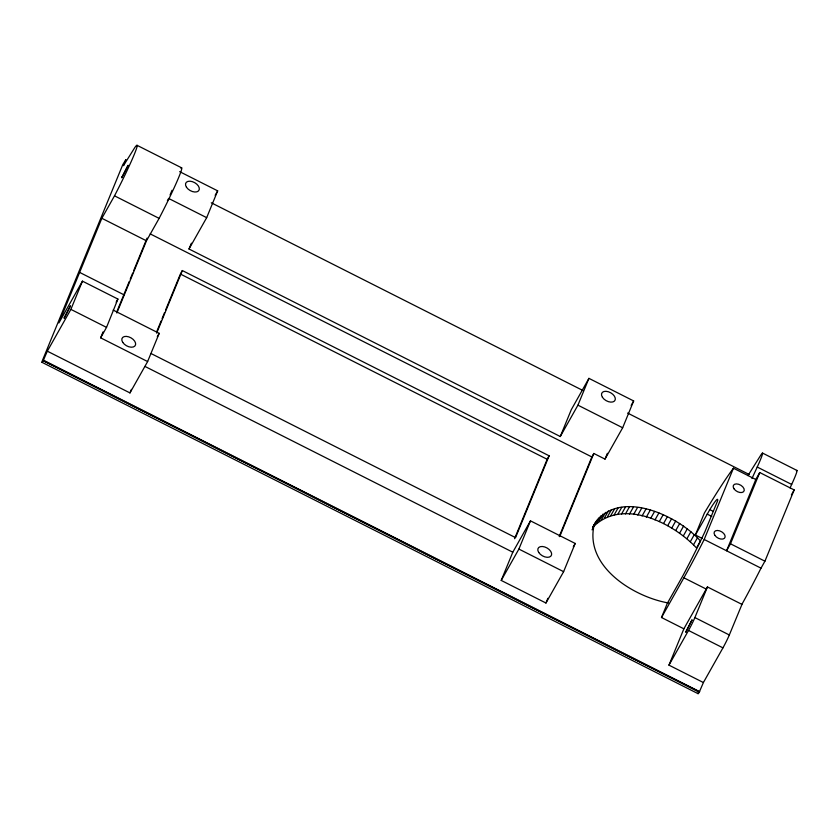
<?xml version="1.0" encoding="UTF-8"?>
<svg xmlns="http://www.w3.org/2000/svg" width="839" height="839" viewBox="0 0 839 839"><rect width="100%" height="100%" fill="white"/><g stroke="black" fill="none" stroke-linecap="round" stroke-linejoin="round"><path stroke-width="1.26" d="M596.844 520.18L592.921 527.144C622.276 497.475 672.784 522.529 696.496 547.972L700.429 540.998C678.069 515.387 617.389 487.092 594.106 525.141C584.605 566.482 633.455 596.865 668.473 602.989M100.649 337.834L106.532 327.378L117.911 299.062L82.453 281.149L70.875 309.371L47.32 351.174L129.961 392.914L147.622 361.557L100.649 337.834L103.019 331.929M82.453 281.149L58.898 322.952L101.844 218.287L114.503 195.833A45.82 2.737 -63.2 0 0 133.579 156.096A45.82 2.737 -63.2 0 0 134.932 147.36L123.438 165.682L125.902 159.672L122.819 164.58L42.81 359.553A14.724 0.881 -63.2 0 0 43.009 361.169L47.32 351.174M116.883 311.615L129.248 281.495M130.234 279.083L132.709 273.053M133.695 270.64L147.045 238.108M116.852 312.999L146.468 240.824L159.116 218.371A45.82 2.737 -63.2 0 0 180.909 168.23M170.086 194.952L172.005 190.296M129.961 392.914L131.408 389.38M559.214 536.488L591.852 456.951L593.823 453.469L605.003 459.111L622.664 427.764L633.665 400.958L588.936 378.358L577.935 405.164L560.274 436.521L189.006 249.005L191.397 243.184M156.673 331.793L161.119 320.959M162.105 318.558L164.57 312.538M165.556 310.136L180.375 274.038L547.164 459.29L514.569 538.711M156.662 333.125L182.336 270.546L549.126 455.808L515.545 537.631L151.093 353.555M147.622 361.557L159.2 333.345L113.171 310.094M189.006 249.005L206.677 217.658L217.679 190.852L179.651 171.649M501.219 580.42L512.797 552.209L530.468 520.851L575.197 543.452L563.619 571.663L545.948 603.021L501.219 580.42L518.89 549.073L530.468 520.851M560.274 436.521L571.275 409.715L588.936 378.358M559.697 536.614L593.823 453.469M545.948 603.021L547.877 598.312M605.003 459.111L607.394 453.291M698.195 692.825A14.724 0.881 -63.2 0 0 699.097 692.532L703.397 682.537L668.956 665.149L683.869 628.81L661.499 617.514L667.288 603.409L682.726 576.026A64.184 3.838 -63.2 0 0 704.98 531.601L717.639 500.747A62.852 3.755 -63.2 0 0 709.815 509.63L695.363 534.988L702.327 538.502M695.363 534.988L704.403 512.986A300.53 17.944 -63.2 0 1 733.443 468.204L755.803 479.499L726.564 550.772L730.486 543.798L759.735 472.535L794.176 489.924L764.927 561.197L761.004 568.171A71.86 4.289 -63.2 0 1 742.263 603.681L729.322 634.976A10.257 0.608 -63.2 0 1 722.945 647.855L703.397 682.537M661.499 617.514L683.89 577.798A71.86 4.289 -63.2 0 0 704.194 539.477L733.443 468.204M668.956 665.149L688.504 630.456A10.257 0.608 -63.2 0 0 694.881 617.577L707.445 586.943L741.886 604.342M751.954 478.545L757.229 467.04A32.595 1.951 -63.2 0 0 762.609 453.102L797.05 470.501A32.595 1.951 -63.2 0 1 791.67 484.439L790.086 487.889M683.869 628.81L707.445 586.943M167.391 200.699L168.66 198.455L206.677 217.658M116.139 302.197L117.911 299.062M215.151 195.33L217.679 190.852M180.867 273.168L182.336 270.546M157.312 336.701L159.2 333.345M547.164 459.29L549.126 455.808M631.148 405.436L633.665 400.958M573.299 546.808L575.197 543.452M592.533 527.563L595.333 522.582M592.051 529.849L593.173 527.857M594.715 524.91L598.637 517.946M596.781 522.865L600.703 515.901M599.098 521.009L603.031 514.034M601.668 519.351L605.601 512.388M604.479 517.904L608.401 510.941M607.509 516.677L611.432 509.713M610.75 515.67L614.672 508.707M614.179 514.894L618.102 507.92M617.777 514.349L621.709 507.375M621.542 514.034L625.464 507.06M625.443 513.95L629.365 506.987M629.46 514.108L633.393 507.144M633.581 514.506L637.514 507.543M637.787 515.136L641.709 508.161M642.055 515.985L645.978 509.021M646.355 517.076L650.277 510.102M650.676 518.376L654.598 511.412M654.986 519.897L658.919 512.923M659.286 521.617L663.209 514.653M663.534 523.546L667.456 516.572M667.718 525.654L671.64 518.691M671.819 527.951L675.741 520.977M675.804 530.405L679.737 523.442M679.674 533.027L683.596 526.053M683.397 535.785L687.319 528.811M686.952 538.669L690.885 531.706M690.34 541.669L694.262 534.705M693.528 544.784L697.45 537.809M755.803 479.499L759.735 472.535M791.376 494.905L794.176 489.924M747.927 475.619L760.428 455.713A21.132 1.258 -63.2 0 1 762.515 453.018M137.03 145.304L181.654 167.842M757.229 467.04L791.67 484.439M211.271 202.786L583.168 390.628M627.614 413.071L749.237 474.507M577.935 405.164L622.664 427.764M114.503 195.833L159.116 218.371M709.815 509.63L713.297 511.391M707.151 514.087L711.787 516.425M150.191 233.882L591.852 456.951M101.844 218.287L146.468 240.824M730.486 543.798L764.927 561.197M704.194 539.477L761.004 568.171M79.642 272.413L124.256 294.95M683.89 577.798L706.249 589.093M694.881 617.577L729.322 634.976M70.875 309.371L106.532 327.378M688.504 630.456L722.945 647.855M518.89 549.073L563.619 571.663M145.042 366.465L512.797 552.209M43.586 360.277L699.663 691.651M43.397 360.571L699.474 691.944M43.24 360.822L699.317 692.196M41.971 362.301L698.048 693.664M698.363 692.301A14.724 0.881 -63.2 0 1 698.604 691.661M796.4 470.878A21.132 1.258 -63.2 0 1 796.956 470.406M64.32 317.572L64.163 318.359L70.455 305.805L64.32 317.572M121.991 177.019L121.833 177.805L128.126 165.252L121.991 177.019M685.956 631.547L685.799 632.333L692.091 619.78L685.956 631.547M602.433 397.308A7.53 4.552 29.4 0 0 614.442 401.084A7.53 4.552 29.4 0 0 608.348 391.75A7.53 4.552 29.4 0 0 602.433 397.308M122.756 342.396A7.53 4.552 29.4 0 0 134.764 346.161A7.53 4.552 29.4 0 0 128.671 336.827A7.53 4.552 29.4 0 0 122.756 342.396M186.447 187.202A7.53 4.552 29.4 0 0 198.444 190.977A7.53 4.552 29.4 0 0 192.362 181.643A7.53 4.552 29.4 0 0 186.447 187.202M538.753 552.502A7.53 4.552 29.4 0 0 550.762 556.267A7.53 4.552 29.4 0 0 544.668 546.934A7.53 4.552 29.4 0 0 538.753 552.502M714.838 535.282A6.02 3.639 29.4 0 0 724.435 538.292A6.02 3.639 29.4 0 0 719.568 530.825A6.02 3.639 29.4 0 0 714.838 535.282M733.936 488.718A6.02 3.639 29.4 0 0 743.543 491.738A6.02 3.639 29.4 0 0 738.677 484.271A6.02 3.639 29.4 0 0 733.936 488.718"/></g></svg>
